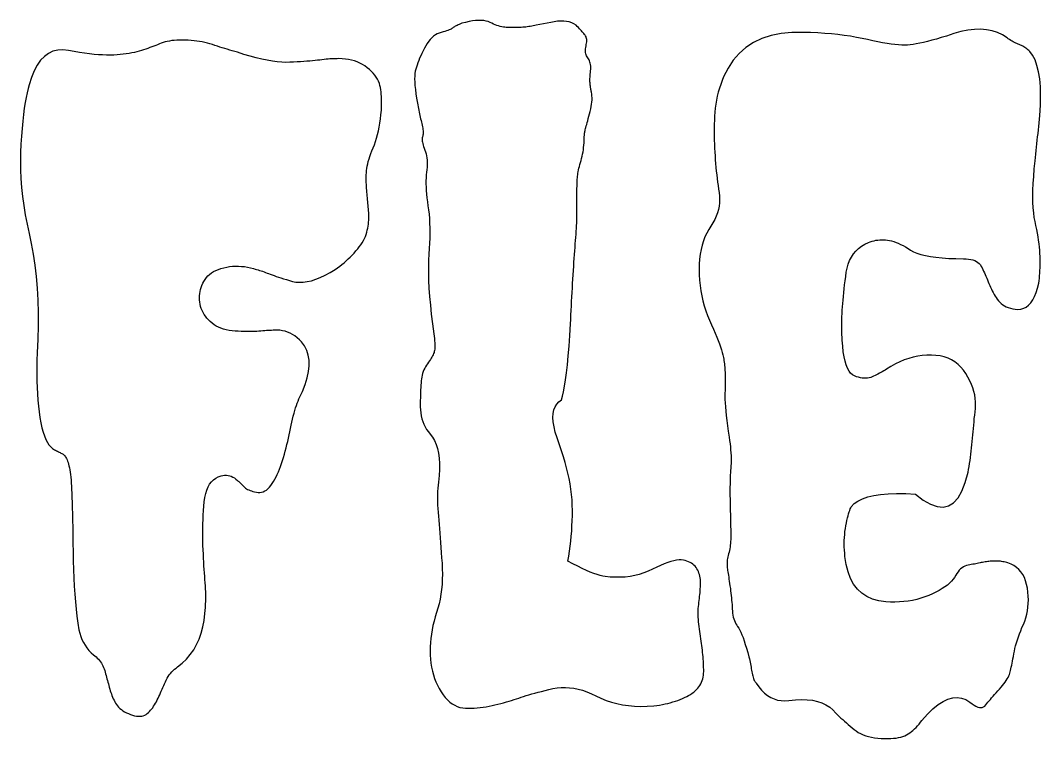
# Model space of a CAD drawing. Header units: millimetres. Extents: x 5 to 265, y 5 to 96.
# Drawn here: x 5 to 33.83, y 5 to 25.3 of the extents above; entities that cross this region are included whole.
import ezdxf

# ---------------------------------------------------------------- set-up
doc = ezdxf.new("R2010")
doc.units = ezdxf.units.MM

msp = doc.modelspace()

# ---------------------------------------------------------------- linework, layer by layer
at = {"layer": 'Schnitt'}
for points in [[(23.218, 5.979), (23.293, 5.996), (23.367, 6.014), (23.439, 6.035), (23.509, 6.056), (23.578, 6.08), (23.645, 6.104), (23.71, 6.131), (23.772, 6.158), (23.83, 6.187), (23.885, 6.217), (23.936, 6.248), (23.985, 6.281), (24.029, 6.315), (24.071, 6.35), (24.109, 6.387), (24.144, 6.424), (24.176, 6.464), (24.204, 6.505), (24.229, 6.548), (24.251, 6.592), (24.269, 6.639), (24.284, 6.687), (24.296, 6.737), (24.304, 6.789), (24.309, 6.842), (24.311, 6.898), (24.31, 6.954), (24.309, 7.012), (24.307, 7.07), (24.304, 7.129), (24.301, 7.189), (24.297, 7.249), (24.292, 7.311), (24.286, 7.373), (24.279, 7.436), (24.272, 7.499), (24.264, 7.563), (24.256, 7.628), (24.248, 7.693), (24.239, 7.759), (24.231, 7.825), (24.221, 7.892), (24.212, 7.96), (24.203, 8.027), (24.193, 8.096), (24.183, 8.165), (24.173, 8.233), (24.166, 8.3), (24.16, 8.366), (24.156, 8.431), (24.154, 8.494), (24.153, 8.556), (24.155, 8.617), (24.158, 8.676), (24.163, 8.735), (24.17, 8.791), (24.177, 8.848), (24.184, 8.904), (24.191, 8.959), (24.196, 9.015), (24.202, 9.07), (24.207, 9.125), (24.211, 9.179), (24.215, 9.234), (24.218, 9.288), (24.221, 9.342), (24.222, 9.395), (24.221, 9.446), (24.217, 9.496), (24.211, 9.544), (24.202, 9.591), (24.19, 9.636), (24.176, 9.68), (24.16, 9.722), (24.14, 9.763), (24.119, 9.802), (24.094, 9.839), (24.066, 9.873), (24.036, 9.905), (24.002, 9.933), (23.965, 9.959), (23.925, 9.982), (23.882, 10.002), (23.836, 10.019), (23.787, 10.034), (23.735, 10.045), (23.678, 10.052), (23.614, 10.052), (23.544, 10.044), (23.467, 10.029), (23.383, 10.007), (23.293, 9.978), (23.196, 9.942), (23.092, 9.898), (22.982, 9.847), (22.865, 9.79), (22.743, 9.732), (22.618, 9.683), (22.491, 9.642), (22.361, 9.609), (22.228, 9.585), (22.092, 9.568), (21.954, 9.56), (21.812, 9.56), (21.668, 9.568), (21.521, 9.585), (21.455, 9.594), (21.381, 9.61), (21.298, 9.635), (21.206, 9.667), (21.105, 9.706), (20.996, 9.754), (20.878, 9.809), (20.751, 9.871), (20.616, 9.942), (20.472, 10.02), (20.496, 10.159), (20.518, 10.298), (20.537, 10.439), (20.554, 10.581), (20.568, 10.724), (20.579, 10.867), (20.588, 11.012), (20.595, 11.158), (20.599, 11.305), (20.6, 11.453), (20.597, 11.602), (20.59, 11.751), (20.577, 11.9), (20.559, 12.051), (20.536, 12.201), (20.508, 12.353), (20.475, 12.504), (20.436, 12.657), (20.393, 12.809), (20.344, 12.963), (20.165, 13.5), (20.115, 13.663), (20.08, 13.813), (20.058, 13.952), (20.05, 14.077), (20.056, 14.191), (20.076, 14.292), (20.109, 14.381), (20.157, 14.458), (20.218, 14.523), (20.293, 14.575), (20.323, 14.679), (20.352, 14.808), (20.38, 14.962), (20.407, 15.14), (20.434, 15.343), (20.459, 15.57), (20.483, 15.822), (20.506, 16.098), (20.528, 16.399), (20.549, 16.725), (20.554, 16.852), (20.559, 16.98), (20.565, 17.107), (20.571, 17.234), (20.578, 17.361), (20.584, 17.488), (20.591, 17.614), (20.598, 17.74), (20.605, 17.866), (20.613, 17.991), (20.62, 18.115), (20.628, 18.235), (20.636, 18.352), (20.643, 18.466), (20.651, 18.577), (20.659, 18.684), (20.666, 18.787), (20.674, 18.888), (20.682, 18.985), (20.689, 19.079), (20.697, 19.169), (20.703, 19.257), (20.709, 19.341), (20.714, 19.423), (20.718, 19.501), (20.722, 19.576), (20.724, 19.648), (20.726, 19.718), (20.727, 19.784), (20.728, 19.847), (20.728, 20.41), (20.728, 20.46), (20.728, 20.509), (20.729, 20.557), (20.73, 20.604), (20.731, 20.649), (20.732, 20.694), (20.734, 20.736), (20.736, 20.778), (20.738, 20.818), (20.741, 20.857), (20.744, 20.897), (20.749, 20.938), (20.755, 20.982), (20.763, 21.027), (20.773, 21.075), (20.784, 21.125), (20.796, 21.176), (20.81, 21.23), (20.826, 21.286), (20.843, 21.344), (20.86, 21.403), (20.875, 21.463), (20.889, 21.524), (20.9, 21.585), (20.91, 21.647), (20.918, 21.711), (20.925, 21.774), (20.929, 21.839), (20.932, 21.904), (20.933, 21.971), (20.933, 21.991), (20.934, 22.012), (20.935, 22.033), (20.937, 22.054), (20.939, 22.076), (20.942, 22.098), (20.945, 22.12), (20.949, 22.143), (20.953, 22.165), (20.958, 22.188), (20.964, 22.214), (20.971, 22.244), (20.98, 22.279), (20.991, 22.319), (21.003, 22.364), (21.017, 22.414), (21.032, 22.468), (21.048, 22.528), (21.066, 22.592), (21.086, 22.661), (21.105, 22.732), (21.121, 22.801), (21.134, 22.867), (21.143, 22.932), (21.15, 22.994), (21.154, 23.055), (21.154, 23.113), (21.152, 23.169), (21.146, 23.223), (21.137, 23.276), (21.132, 23.301), (21.128, 23.326), (21.123, 23.351), (21.119, 23.376), (21.115, 23.4), (21.111, 23.425), (21.108, 23.449), (21.105, 23.472), (21.102, 23.496), (21.099, 23.519), (21.097, 23.543), (21.095, 23.57), (21.095, 23.599), (21.095, 23.631), (21.096, 23.666), (21.097, 23.703), (21.1, 23.743), (21.103, 23.785), (21.107, 23.83), (21.112, 23.877), (21.116, 23.925), (21.117, 23.97), (21.116, 24.013), (21.112, 24.053), (21.105, 24.091), (21.096, 24.127), (21.085, 24.161), (21.071, 24.192), (21.054, 24.221), (21.035, 24.248), (21.016, 24.274), (21, 24.302), (20.987, 24.332), (20.978, 24.363), (20.971, 24.395), (20.967, 24.429), (20.967, 24.465), (20.969, 24.502), (20.975, 24.541), (20.984, 24.581), (20.993, 24.621), (20.999, 24.659), (21.003, 24.694), (21.004, 24.728), (21.003, 24.76), (20.999, 24.79), (20.993, 24.817), (20.984, 24.843), (20.972, 24.866), (20.958, 24.888), (20.942, 24.909), (20.923, 24.932), (20.903, 24.956), (20.88, 24.982), (20.856, 25.009), (20.829, 25.038), (20.801, 25.069), (20.77, 25.101), (20.737, 25.134), (20.702, 25.169), (20.643, 25.207), (20.579, 25.237), (20.51, 25.26), (20.436, 25.276), (20.357, 25.285), (20.272, 25.286), (20.183, 25.28), (20.088, 25.268), (19.988, 25.248), (19.883, 25.221), (19.576, 25.169), (19.535, 25.159), (19.494, 25.15), (19.452, 25.142), (19.41, 25.135), (19.368, 25.128), (19.326, 25.122), (19.283, 25.117), (19.241, 25.112), (19.197, 25.108), (19.154, 25.105), (19.111, 25.103), (19.068, 25.101), (19.025, 25.1), (18.982, 25.099), (18.94, 25.099), (18.898, 25.099), (18.856, 25.1), (18.814, 25.101), (18.773, 25.103), (18.732, 25.105), (18.69, 25.109), (18.648, 25.115), (18.604, 25.123), (18.56, 25.134), (18.514, 25.147), (18.468, 25.162), (18.42, 25.18), (18.372, 25.2), (18.322, 25.222), (18.271, 25.246), (18.217, 25.269), (18.158, 25.286), (18.092, 25.298), (18.021, 25.303), (17.945, 25.304), (17.863, 25.298), (17.775, 25.287), (17.682, 25.271), (17.583, 25.248), (17.478, 25.221), (17.438, 25.205), (17.402, 25.191), (17.369, 25.177), (17.339, 25.163), (17.312, 25.15), (17.287, 25.138), (17.267, 25.126), (17.249, 25.114), (17.234, 25.103), (17.222, 25.093), (17.209, 25.082), (17.192, 25.071), (17.171, 25.06), (17.144, 25.048), (17.113, 25.035), (17.078, 25.022), (17.037, 25.008), (16.993, 24.994), (16.943, 24.98), (16.889, 24.965), (16.834, 24.946), (16.78, 24.922), (16.728, 24.892), (16.678, 24.856), (16.63, 24.814), (16.584, 24.767), (16.539, 24.713), (16.496, 24.653), (16.455, 24.588), (16.416, 24.517), (16.379, 24.443), (16.344, 24.372), (16.312, 24.302), (16.283, 24.234), (16.256, 24.168), (16.232, 24.104), (16.21, 24.041), (16.191, 23.98), (16.174, 23.921), (16.16, 23.864), (16.149, 23.803), (16.143, 23.732), (16.141, 23.652), (16.144, 23.561), (16.15, 23.461), (16.162, 23.351), (16.177, 23.232), (16.197, 23.103), (16.221, 22.964), (16.25, 22.815), (16.26, 22.764), (16.27, 22.714), (16.28, 22.665), (16.29, 22.616), (16.301, 22.569), (16.311, 22.522), (16.321, 22.476), (16.331, 22.43), (16.342, 22.385), (16.352, 22.342), (16.361, 22.299), (16.369, 22.259), (16.375, 22.22), (16.379, 22.184), (16.381, 22.15), (16.381, 22.117), (16.38, 22.087), (16.376, 22.059), (16.371, 22.033), (16.365, 22.009), (16.358, 21.984), (16.355, 21.957), (16.354, 21.927), (16.357, 21.894), (16.362, 21.859), (16.369, 21.82), (16.38, 21.779), (16.393, 21.735), (16.41, 21.688), (16.429, 21.638), (16.448, 21.586), (16.463, 21.531), (16.476, 21.474), (16.486, 21.415), (16.493, 21.353), (16.496, 21.289), (16.497, 21.223), (16.494, 21.155), (16.489, 21.084), (16.48, 21.011), (16.471, 20.935), (16.465, 20.854), (16.462, 20.77), (16.461, 20.681), (16.464, 20.589), (16.469, 20.492), (16.477, 20.391), (16.488, 20.286), (16.502, 20.177), (16.518, 20.064), (16.535, 19.947), (16.548, 19.825), (16.558, 19.699), (16.565, 19.569), (16.569, 19.434), (16.57, 19.295), (16.568, 19.151), (16.563, 19.004), (16.555, 18.851), (16.544, 18.695), (16.534, 18.53), (16.529, 18.351), (16.53, 18.159), (16.536, 17.954), (16.547, 17.735), (16.564, 17.503), (16.586, 17.258), (16.613, 17), (16.646, 16.728), (16.685, 16.443), (16.694, 16.374), (16.701, 16.308), (16.707, 16.248), (16.711, 16.191), (16.713, 16.139), (16.714, 16.091), (16.712, 16.048), (16.709, 16.009), (16.704, 15.974), (16.697, 15.944), (16.689, 15.915), (16.677, 15.885), (16.664, 15.854), (16.648, 15.821), (16.63, 15.787), (16.61, 15.752), (16.587, 15.716), (16.562, 15.678), (16.535, 15.639), (16.505, 15.599), (16.476, 15.557), (16.449, 15.514), (16.425, 15.469), (16.403, 15.422), (16.384, 15.375), (16.367, 15.325), (16.353, 15.274), (16.342, 15.222), (16.333, 15.168), (16.326, 15.112), (16.321, 15.054), (16.317, 14.993), (16.313, 14.928), (16.31, 14.861), (16.307, 14.789), (16.305, 14.715), (16.303, 14.637), (16.302, 14.555), (16.301, 14.471), (16.301, 14.383), (16.304, 14.295), (16.312, 14.208), (16.326, 14.125), (16.346, 14.043), (16.371, 13.964), (16.402, 13.887), (16.439, 13.812), (16.481, 13.74), (16.529, 13.67), (16.582, 13.602), (16.649, 13.52), (16.706, 13.425), (16.753, 13.319), (16.791, 13.201), (16.819, 13.071), (16.837, 12.93), (16.846, 12.777), (16.844, 12.612), (16.833, 12.435), (16.813, 12.246), (16.803, 12.163), (16.796, 12.077), (16.791, 11.988), (16.788, 11.896), (16.787, 11.802), (16.788, 11.704), (16.791, 11.604), (16.796, 11.501), (16.803, 11.395), (16.813, 11.287), (16.823, 11.174), (16.833, 11.057), (16.843, 10.936), (16.853, 10.81), (16.864, 10.679), (16.874, 10.543), (16.884, 10.403), (16.894, 10.259), (16.905, 10.11), (16.915, 9.956), (16.923, 9.801), (16.925, 9.65), (16.923, 9.503), (16.915, 9.358), (16.902, 9.217), (16.884, 9.079), (16.861, 8.945), (16.833, 8.813), (16.8, 8.686), (16.761, 8.561), (16.723, 8.439), (16.689, 8.317), (16.659, 8.195), (16.634, 8.074), (16.614, 7.953), (16.599, 7.833), (16.588, 7.714), (16.581, 7.595), (16.579, 7.476), (16.582, 7.358), (16.59, 7.242), (16.603, 7.129), (16.621, 7.018), (16.644, 6.91), (16.672, 6.805), (16.705, 6.703), (16.743, 6.603), (16.787, 6.507), (16.836, 6.413), (16.889, 6.322), (16.947, 6.237), (17.007, 6.16), (17.07, 6.092), (17.135, 6.033), (17.203, 5.983), (17.273, 5.941), (17.346, 5.908), (17.422, 5.884), (17.5, 5.868), (17.58, 5.861), (17.662, 5.86), (17.745, 5.861), (17.827, 5.864), (17.91, 5.87), (17.993, 5.877), (18.076, 5.887), (18.16, 5.9), (18.244, 5.915), (18.328, 5.932), (18.412, 5.951), (18.495, 5.972), (18.577, 5.992), (18.656, 6.014), (18.733, 6.035), (18.809, 6.057), (18.882, 6.078), (18.953, 6.101), (19.022, 6.123), (19.089, 6.146), (19.154, 6.168), (19.221, 6.192), (19.292, 6.215), (19.369, 6.239), (19.451, 6.263), (19.538, 6.287), (19.63, 6.311), (19.727, 6.336), (19.83, 6.361), (19.937, 6.386), (20.05, 6.412), (20.166, 6.433), (20.283, 6.444), (20.401, 6.447), (20.521, 6.44), (20.642, 6.424), (20.764, 6.399), (20.887, 6.365), (21.012, 6.321), (21.138, 6.269), (21.265, 6.207), (21.406, 6.14), (21.552, 6.081), (21.703, 6.031), (21.859, 5.99), (22.02, 5.957), (22.187, 5.934), (22.358, 5.918), (22.535, 5.912), (22.716, 5.914), (22.903, 5.925), (22.984, 5.936), (23.064, 5.949), (23.142, 5.963)], [(25.072, 10.572), (25.068, 10.519), (25.062, 10.468), (25.055, 10.417), (25.047, 10.367), (25.037, 10.319), (25.026, 10.271), (25.014, 10.225), (25.002, 10.179), (24.992, 10.135), (24.984, 10.092), (24.977, 10.051), (24.973, 10.01), (24.97, 9.971), (24.969, 9.933), (24.969, 9.897), (24.972, 9.862), (24.976, 9.828), (24.981, 9.793), (24.987, 9.754), (24.994, 9.712), (25, 9.666), (25.008, 9.617), (25.016, 9.564), (25.024, 9.507), (25.033, 9.447), (25.043, 9.383), (25.053, 9.316), (25.063, 9.247), (25.072, 9.179), (25.08, 9.112), (25.087, 9.046), (25.094, 8.98), (25.1, 8.915), (25.105, 8.851), (25.11, 8.788), (25.114, 8.725), (25.117, 8.664), (25.12, 8.603), (25.127, 8.545), (25.136, 8.49), (25.147, 8.436), (25.161, 8.385), (25.178, 8.336), (25.197, 8.29), (25.219, 8.246), (25.243, 8.204), (25.27, 8.165), (25.299, 8.121), (25.328, 8.069), (25.358, 8.007), (25.389, 7.935), (25.421, 7.854), (25.453, 7.764), (25.486, 7.664), (25.52, 7.554), (25.555, 7.436), (25.59, 7.307), (25.6, 7.257), (25.61, 7.207), (25.62, 7.158), (25.629, 7.111), (25.638, 7.064), (25.647, 7.019), (25.655, 6.974), (25.664, 6.931), (25.672, 6.888), (25.68, 6.847), (25.688, 6.807), (25.697, 6.77), (25.706, 6.735), (25.716, 6.703), (25.728, 6.674), (25.74, 6.647), (25.752, 6.623), (25.766, 6.601), (25.78, 6.582), (25.795, 6.565), (25.868, 6.459), (25.946, 6.366), (26.028, 6.285), (26.114, 6.217), (26.204, 6.162), (26.298, 6.12), (26.397, 6.09), (26.499, 6.074), (26.605, 6.07), (26.716, 6.079), (26.9, 6.098), (27.072, 6.106), (27.233, 6.1), (27.383, 6.083), (27.522, 6.053), (27.65, 6.011), (27.766, 5.957), (27.871, 5.891), (27.964, 5.812), (28.047, 5.721), (28.093, 5.675), (28.141, 5.629), (28.19, 5.582), (28.239, 5.536), (28.29, 5.49), (28.342, 5.444), (28.394, 5.398), (28.448, 5.352), (28.503, 5.306), (28.559, 5.26), (28.617, 5.216), (28.679, 5.176), (28.746, 5.14), (28.816, 5.109), (28.891, 5.081), (28.97, 5.057), (29.053, 5.038), (29.14, 5.023), (29.231, 5.011), (29.326, 5.004), (29.421, 5.001), (29.511, 5), (29.595, 5.003), (29.674, 5.008), (29.748, 5.017), (29.818, 5.029), (29.882, 5.044), (29.94, 5.061), (29.994, 5.082), (30.043, 5.106), (30.089, 5.134), (30.134, 5.164), (30.179, 5.197), (30.223, 5.233), (30.267, 5.273), (30.31, 5.315), (30.353, 5.361), (30.395, 5.409), (30.437, 5.461), (30.478, 5.516), (30.634, 5.691), (30.786, 5.839), (30.933, 5.96), (31.076, 6.052), (31.214, 6.117), (31.347, 6.155), (31.476, 6.164), (31.6, 6.146), (31.719, 6.101), (31.834, 6.028), (31.894, 5.981), (31.95, 5.943), (32.003, 5.913), (32.053, 5.893), (32.1, 5.881), (32.143, 5.877), (32.183, 5.883), (32.219, 5.897), (32.252, 5.919), (32.282, 5.951), (32.311, 5.988), (32.342, 6.026), (32.376, 6.066), (32.411, 6.109), (32.448, 6.152), (32.488, 6.198), (32.529, 6.246), (32.573, 6.295), (32.618, 6.346), (32.666, 6.399), (32.713, 6.452), (32.755, 6.503), (32.794, 6.552), (32.83, 6.599), (32.861, 6.645), (32.888, 6.689), (32.912, 6.731), (32.932, 6.771), (32.948, 6.81), (32.96, 6.847), (32.97, 6.884), (32.981, 6.926), (32.992, 6.971), (33.003, 7.021), (33.014, 7.074), (33.026, 7.131), (33.038, 7.191), (33.05, 7.256), (33.063, 7.325), (33.075, 7.397), (33.089, 7.472), (33.106, 7.549), (33.126, 7.627), (33.149, 7.708), (33.174, 7.79), (33.203, 7.874), (33.234, 7.96), (33.268, 8.048), (33.304, 8.137), (33.344, 8.228), (33.382, 8.322), (33.414, 8.417), (33.44, 8.514), (33.461, 8.613), (33.475, 8.715), (33.484, 8.818), (33.486, 8.924), (33.483, 9.031), (33.474, 9.141), (33.459, 9.252), (33.437, 9.361), (33.408, 9.461), (33.372, 9.553), (33.328, 9.637), (33.277, 9.713), (33.218, 9.78), (33.152, 9.84), (33.078, 9.891), (32.997, 9.934), (32.909, 9.969), (32.873, 9.978), (32.837, 9.987), (32.801, 9.995), (32.766, 10.001), (32.73, 10.007), (32.694, 10.012), (32.658, 10.015), (32.622, 10.018), (32.586, 10.019), (32.551, 10.02), (32.515, 10.019), (32.479, 10.018), (32.443, 10.016), (32.407, 10.014), (32.372, 10.01), (32.336, 10.006), (32.3, 10.001), (32.264, 9.995), (32.228, 9.989), (32.192, 9.981), (32.156, 9.974), (32.119, 9.966), (32.08, 9.958), (32.041, 9.951), (32, 9.943), (31.959, 9.935), (31.917, 9.928), (31.873, 9.92), (31.828, 9.912), (31.783, 9.905), (31.738, 9.894), (31.694, 9.879), (31.652, 9.857), (31.611, 9.831), (31.572, 9.799), (31.534, 9.762), (31.498, 9.719), (31.464, 9.671), (31.431, 9.618), (31.399, 9.559), (31.36, 9.503), (31.313, 9.449), (31.258, 9.395), (31.196, 9.342), (31.127, 9.29), (31.051, 9.24), (30.966, 9.19), (30.875, 9.142), (30.776, 9.094), (30.67, 9.047), (30.559, 9.004), (30.445, 8.967), (30.329, 8.935), (30.211, 8.908), (30.091, 8.887), (29.968, 8.872), (29.843, 8.863), (29.716, 8.859), (29.586, 8.861), (29.454, 8.868), (29.258, 8.895), (29.081, 8.944), (28.921, 9.016), (28.779, 9.11), (28.655, 9.227), (28.548, 9.366), (28.46, 9.527), (28.39, 9.712), (28.337, 9.918), (28.303, 10.148), (28.294, 10.239), (28.287, 10.33), (28.283, 10.42), (28.282, 10.508), (28.283, 10.596), (28.287, 10.682), (28.294, 10.768), (28.303, 10.852), (28.314, 10.935), (28.328, 11.018), (28.344, 11.097), (28.359, 11.17), (28.374, 11.238), (28.39, 11.3), (28.405, 11.357), (28.42, 11.408), (28.436, 11.453), (28.451, 11.493), (28.466, 11.527), (28.482, 11.555), (28.564, 11.642), (28.669, 11.717), (28.796, 11.781), (28.944, 11.834), (29.115, 11.875), (29.308, 11.905), (29.523, 11.924), (29.759, 11.932), (30.018, 11.928), (30.299, 11.914), (30.516, 11.745), (30.718, 11.627), (30.905, 11.56), (31.077, 11.545), (31.233, 11.581), (31.373, 11.668), (31.499, 11.806), (31.609, 11.995), (31.704, 12.236), (31.783, 12.528), (31.798, 12.61), (31.812, 12.694), (31.826, 12.778), (31.838, 12.863), (31.85, 12.95), (31.861, 13.037), (31.872, 13.126), (31.881, 13.216), (31.89, 13.306), (31.898, 13.398), (31.906, 13.49), (31.914, 13.583), (31.922, 13.675), (31.931, 13.768), (31.94, 13.862), (31.949, 13.955), (31.958, 14.049), (31.968, 14.143), (31.978, 14.237), (31.988, 14.332), (31.994, 14.427), (31.993, 14.523), (31.985, 14.619), (31.969, 14.717), (31.946, 14.815), (31.915, 14.914), (31.877, 15.013), (31.832, 15.114), (31.779, 15.215), (31.719, 15.317), (31.652, 15.414), (31.578, 15.502), (31.497, 15.579), (31.41, 15.647), (31.316, 15.704), (31.215, 15.752), (31.108, 15.789), (30.994, 15.817), (30.874, 15.834), (30.747, 15.842), (30.616, 15.84), (30.487, 15.83), (30.358, 15.811), (30.231, 15.784), (30.104, 15.749), (29.977, 15.705), (29.852, 15.653), (29.727, 15.592), (29.603, 15.523), (29.48, 15.445), (29.439, 15.42), (29.398, 15.395), (29.357, 15.372), (29.316, 15.349), (29.275, 15.327), (29.234, 15.305), (29.193, 15.285), (29.152, 15.265), (29.111, 15.246), (29.07, 15.227), (29.029, 15.212), (28.985, 15.2), (28.939, 15.192), (28.892, 15.189), (28.843, 15.189), (28.792, 15.194), (28.74, 15.202), (28.685, 15.215), (28.629, 15.232), (28.571, 15.253), (28.515, 15.284), (28.463, 15.33), (28.417, 15.392), (28.375, 15.47), (28.338, 15.563), (28.306, 15.672), (28.278, 15.797), (28.256, 15.937), (28.239, 16.093), (28.226, 16.264), (28.221, 16.341), (28.218, 16.42), (28.215, 16.501), (28.214, 16.583), (28.213, 16.667), (28.214, 16.752), (28.215, 16.839), (28.218, 16.927), (28.221, 17.017), (28.226, 17.108), (28.232, 17.202), (28.239, 17.299), (28.247, 17.399), (28.257, 17.501), (28.267, 17.607), (28.28, 17.716), (28.293, 17.828), (28.308, 17.944), (28.324, 18.062), (28.341, 18.183), (28.363, 18.302), (28.395, 18.413), (28.435, 18.517), (28.484, 18.613), (28.543, 18.701), (28.61, 18.782), (28.686, 18.855), (28.771, 18.92), (28.865, 18.978), (28.968, 19.028), (29.019, 19.047), (29.071, 19.063), (29.124, 19.076), (29.177, 19.087), (29.23, 19.095), (29.284, 19.1), (29.339, 19.102), (29.394, 19.101), (29.449, 19.098), (29.505, 19.092), (29.563, 19.082), (29.622, 19.068), (29.682, 19.05), (29.745, 19.028), (29.809, 19.002), (29.875, 18.972), (29.943, 18.938), (30.013, 18.899), (30.085, 18.857), (30.158, 18.81), (30.24, 18.764), (30.337, 18.723), (30.449, 18.686), (30.576, 18.655), (30.718, 18.628), (30.875, 18.606), (31.047, 18.589), (31.235, 18.577), (31.437, 18.569), (31.655, 18.567), (31.729, 18.565), (31.798, 18.558), (31.861, 18.547), (31.919, 18.532), (31.972, 18.513), (32.019, 18.489), (32.061, 18.46), (32.097, 18.428), (32.128, 18.391), (32.154, 18.349), (32.177, 18.305), (32.2, 18.26), (32.222, 18.214), (32.244, 18.167), (32.266, 18.119), (32.288, 18.07), (32.309, 18.02), (32.33, 17.969), (32.351, 17.917), (32.372, 17.863), (32.393, 17.81), (32.415, 17.758), (32.439, 17.707), (32.464, 17.657), (32.49, 17.607), (32.517, 17.559), (32.546, 17.512), (32.576, 17.466), (32.608, 17.421), (32.64, 17.377), (32.676, 17.335), (32.715, 17.298), (32.76, 17.264), (32.808, 17.234), (32.861, 17.208), (32.918, 17.185), (32.98, 17.167), (33.046, 17.152), (33.116, 17.141), (33.19, 17.134), (33.275, 17.141), (33.353, 17.164), (33.426, 17.201), (33.493, 17.253), (33.555, 17.319), (33.611, 17.401), (33.662, 17.498), (33.706, 17.609), (33.745, 17.735), (33.779, 17.876), (33.789, 17.944), (33.797, 18.013), (33.804, 18.084), (33.81, 18.157), (33.814, 18.231), (33.817, 18.308), (33.819, 18.386), (33.82, 18.466), (33.819, 18.547), (33.817, 18.631), (33.814, 18.717), (33.808, 18.806), (33.799, 18.897), (33.789, 18.991), (33.776, 19.088), (33.761, 19.188), (33.743, 19.291), (33.723, 19.397), (33.701, 19.505), (33.677, 19.616), (33.654, 19.735), (33.636, 19.865), (33.623, 20.007), (33.615, 20.161), (33.613, 20.326), (33.615, 20.504), (33.623, 20.693), (33.636, 20.894), (33.654, 21.106), (33.677, 21.331), (33.687, 21.428), (33.697, 21.525), (33.707, 21.623), (33.718, 21.72), (33.728, 21.817), (33.738, 21.914), (33.748, 22.011), (33.759, 22.109), (33.769, 22.206), (33.779, 22.303), (33.809, 22.619), (33.826, 22.912), (33.831, 23.182), (33.824, 23.429), (33.805, 23.653), (33.773, 23.854), (33.729, 24.032), (33.673, 24.187), (33.604, 24.318), (33.523, 24.427), (33.497, 24.452), (33.47, 24.476), (33.443, 24.498), (33.415, 24.519), (33.386, 24.539), (33.356, 24.558), (33.325, 24.575), (33.294, 24.591), (33.262, 24.606), (33.229, 24.619), (33.195, 24.633), (33.162, 24.647), (33.128, 24.663), (33.094, 24.681), (33.059, 24.699), (33.025, 24.719), (32.99, 24.74), (32.954, 24.762), (32.919, 24.786), (32.883, 24.811), (32.751, 24.895), (32.61, 24.961), (32.46, 25.009), (32.302, 25.04), (32.135, 25.054), (31.959, 25.051), (31.774, 25.03), (31.581, 24.991), (31.379, 24.935), (31.169, 24.862), (31.024, 24.818), (30.887, 24.778), (30.758, 24.742), (30.636, 24.711), (30.523, 24.683), (30.416, 24.66), (30.318, 24.64), (30.227, 24.625), (30.144, 24.614), (30.068, 24.606), (29.993, 24.603), (29.909, 24.604), (29.817, 24.609), (29.716, 24.619), (29.608, 24.632), (29.491, 24.649), (29.366, 24.671), (29.233, 24.696), (29.092, 24.726), (28.942, 24.76), (28.786, 24.794), (28.624, 24.825), (28.456, 24.854), (28.283, 24.879), (28.104, 24.901), (27.92, 24.92), (27.73, 24.935), (27.534, 24.948), (27.333, 24.958), (27.125, 24.965), (26.799, 24.961), (26.495, 24.931), (26.213, 24.873), (25.954, 24.789), (25.718, 24.677), (25.504, 24.538), (25.313, 24.372), (25.144, 24.178), (24.997, 23.958), (24.874, 23.711), (24.83, 23.603), (24.79, 23.494), (24.754, 23.385), (24.722, 23.275), (24.694, 23.164), (24.671, 23.052), (24.651, 22.94), (24.636, 22.826), (24.625, 22.712), (24.618, 22.598), (24.613, 22.483), (24.61, 22.368), (24.608, 22.254), (24.607, 22.141), (24.608, 22.028), (24.61, 21.916), (24.613, 21.804), (24.618, 21.693), (24.623, 21.582), (24.63, 21.472), (24.638, 21.362), (24.647, 21.254), (24.657, 21.147), (24.667, 21.042), (24.678, 20.937), (24.69, 20.834), (24.703, 20.733), (24.716, 20.632), (24.731, 20.533), (24.746, 20.435), (24.757, 20.338), (24.761, 20.242), (24.757, 20.146), (24.746, 20.05), (24.726, 19.955), (24.7, 19.861), (24.665, 19.767), (24.623, 19.674), (24.573, 19.581), (24.515, 19.488), (24.452, 19.393), (24.395, 19.292), (24.346, 19.184), (24.302, 19.071), (24.266, 18.951), (24.236, 18.825), (24.213, 18.693), (24.196, 18.555), (24.186, 18.41), (24.183, 18.26), (24.186, 18.107), (24.194, 17.957), (24.209, 17.809), (24.23, 17.662), (24.256, 17.518), (24.289, 17.376), (24.327, 17.235), (24.371, 17.097), (24.421, 16.961), (24.477, 16.827), (24.534, 16.697), (24.586, 16.575), (24.634, 16.46), (24.677, 16.352), (24.717, 16.251), (24.752, 16.157), (24.782, 16.071), (24.809, 15.992), (24.83, 15.919), (24.848, 15.854), (24.858, 15.813), (24.867, 15.771), (24.875, 15.728), (24.883, 15.685), (24.89, 15.64), (24.896, 15.595), (24.901, 15.549), (24.905, 15.502), (24.909, 15.455), (24.912, 15.407), (24.914, 15.356), (24.916, 15.303), (24.917, 15.247), (24.918, 15.188), (24.918, 15.125), (24.918, 15.06), (24.917, 14.991), (24.916, 14.919), (24.914, 14.845), (24.912, 14.767), (24.911, 14.683), (24.912, 14.59), (24.917, 14.489), (24.924, 14.378), (24.934, 14.258), (24.947, 14.13), (24.963, 13.992), (24.982, 13.846), (25.003, 13.69), (25.027, 13.526), (25.041, 13.43), (25.054, 13.337), (25.064, 13.248), (25.072, 13.161), (25.078, 13.078), (25.082, 12.998), (25.084, 12.92), (25.084, 12.846), (25.082, 12.775), (25.078, 12.707), (25.073, 12.645), (25.069, 12.582), (25.065, 12.518), (25.062, 12.453), (25.059, 12.387), (25.057, 12.32), (25.055, 12.252), (25.054, 12.183), (25.053, 12.113), (25.053, 12.041), (25.078, 10.736), (25.078, 10.681), (25.076, 10.626)], [(7.236, 7.208), (7.264, 7.172), (7.29, 7.134), (7.313, 7.095), (7.334, 7.055), (7.352, 7.012), (7.369, 6.969), (7.382, 6.923), (7.395, 6.877), (7.408, 6.831), (7.421, 6.784), (7.434, 6.737), (7.446, 6.69), (7.459, 6.642), (7.472, 6.595), (7.485, 6.547), (7.498, 6.498), (7.51, 6.45), (7.524, 6.402), (7.538, 6.354), (7.553, 6.308), (7.57, 6.262), (7.587, 6.216), (7.606, 6.172), (7.625, 6.128), (7.646, 6.086), (7.667, 6.043), (7.69, 6.002), (7.715, 5.962), (7.743, 5.924), (7.776, 5.887), (7.812, 5.853), (7.853, 5.82), (7.897, 5.789), (7.945, 5.759), (7.997, 5.732), (8.052, 5.706), (8.112, 5.682), (8.172, 5.662), (8.229, 5.646), (8.283, 5.636), (8.335, 5.631), (8.384, 5.631), (8.43, 5.636), (8.473, 5.646), (8.513, 5.662), (8.551, 5.682), (8.585, 5.708), (8.618, 5.737), (8.65, 5.768), (8.68, 5.801), (8.71, 5.837), (8.739, 5.874), (8.766, 5.914), (8.793, 5.955), (8.819, 5.999), (8.843, 6.044), (8.867, 6.092), (8.89, 6.141), (8.913, 6.19), (8.936, 6.24), (8.959, 6.29), (8.982, 6.341), (9.005, 6.393), (9.028, 6.445), (9.051, 6.497), (9.074, 6.55), (9.097, 6.603), (9.121, 6.656), (9.148, 6.706), (9.176, 6.754), (9.208, 6.8), (9.241, 6.843), (9.277, 6.884), (9.315, 6.923), (9.355, 6.96), (9.398, 6.994), (9.442, 7.026), (9.575, 7.133), (9.694, 7.25), (9.802, 7.377), (9.897, 7.513), (9.98, 7.659), (10.051, 7.815), (10.109, 7.981), (10.155, 8.156), (10.189, 8.341), (10.21, 8.536), (10.22, 8.623), (10.227, 8.71), (10.233, 8.797), (10.237, 8.884), (10.239, 8.971), (10.239, 9.058), (10.238, 9.145), (10.235, 9.232), (10.23, 9.319), (10.223, 9.406), (10.215, 9.494), (10.208, 9.587), (10.201, 9.683), (10.194, 9.782), (10.188, 9.885), (10.182, 9.992), (10.176, 10.102), (10.17, 10.216), (10.164, 10.334), (10.159, 10.455), (10.155, 10.578), (10.152, 10.701), (10.152, 10.825), (10.153, 10.948), (10.156, 11.072), (10.161, 11.196), (10.167, 11.321), (10.175, 11.446), (10.186, 11.571), (10.197, 11.696), (10.214, 11.816), (10.237, 11.926), (10.267, 12.025), (10.304, 12.114), (10.348, 12.192), (10.399, 12.259), (10.456, 12.317), (10.521, 12.363), (10.592, 12.4), (10.671, 12.425), (10.722, 12.438), (10.771, 12.445), (10.82, 12.446), (10.867, 12.442), (10.914, 12.432), (10.959, 12.416), (11.004, 12.395), (11.048, 12.368), (11.09, 12.335), (11.131, 12.297), (11.152, 12.282), (11.172, 12.266), (11.192, 12.249), (11.211, 12.232), (11.231, 12.214), (11.25, 12.196), (11.269, 12.177), (11.287, 12.158), (11.305, 12.138), (11.323, 12.118), (11.343, 12.098), (11.366, 12.079), (11.392, 12.061), (11.422, 12.045), (11.455, 12.029), (11.491, 12.014), (11.53, 12), (11.573, 11.987), (11.619, 11.975), (11.669, 11.965), (11.719, 11.958), (11.769, 11.958), (11.817, 11.965), (11.863, 11.979), (11.909, 12), (11.953, 12.028), (11.996, 12.062), (12.037, 12.104), (12.078, 12.152), (12.117, 12.208), (12.154, 12.268), (12.191, 12.332), (12.226, 12.398), (12.26, 12.468), (12.293, 12.54), (12.324, 12.616), (12.354, 12.695), (12.383, 12.777), (12.41, 12.862), (12.437, 12.95), (12.462, 13.04), (12.486, 13.13), (12.51, 13.22), (12.533, 13.31), (12.555, 13.401), (12.576, 13.492), (12.597, 13.583), (12.617, 13.675), (12.636, 13.766), (12.654, 13.858), (12.672, 13.949), (12.691, 14.035), (12.711, 14.119), (12.732, 14.198), (12.753, 14.274), (12.775, 14.347), (12.798, 14.415), (12.822, 14.481), (12.846, 14.542), (12.872, 14.601), (12.969, 14.81), (13.047, 15.009), (13.104, 15.197), (13.142, 15.374), (13.16, 15.541), (13.157, 15.697), (13.135, 15.842), (13.093, 15.976), (13.031, 16.1), (12.948, 16.213), (12.886, 16.276), (12.822, 16.332), (12.757, 16.382), (12.69, 16.426), (12.622, 16.462), (12.552, 16.492), (12.481, 16.515), (12.408, 16.532), (12.333, 16.542), (12.257, 16.545), (12.221, 16.545), (12.182, 16.544), (12.141, 16.543), (12.098, 16.541), (12.053, 16.539), (12.006, 16.536), (11.957, 16.533), (11.905, 16.529), (11.852, 16.525), (11.797, 16.52), (11.739, 16.515), (11.678, 16.512), (11.613, 16.509), (11.545, 16.508), (11.474, 16.507), (11.399, 16.508), (11.321, 16.509), (11.24, 16.512), (11.155, 16.515), (11.067, 16.52), (10.98, 16.527), (10.896, 16.539), (10.816, 16.555), (10.74, 16.575), (10.668, 16.6), (10.599, 16.629), (10.535, 16.662), (10.474, 16.7), (10.417, 16.742), (10.364, 16.788), (10.315, 16.838), (10.27, 16.888), (10.23, 16.94), (10.194, 16.993), (10.162, 17.048), (10.135, 17.103), (10.112, 17.16), (10.094, 17.218), (10.079, 17.278), (10.069, 17.339), (10.064, 17.4), (10.062, 17.46), (10.064, 17.521), (10.069, 17.58), (10.079, 17.639), (10.092, 17.698), (10.11, 17.756), (10.131, 17.814), (10.156, 17.871), (10.185, 17.927), (10.218, 17.982), (10.256, 18.033), (10.3, 18.08), (10.348, 18.124), (10.402, 18.164), (10.461, 18.201), (10.525, 18.234), (10.594, 18.263), (10.668, 18.289), (10.748, 18.311), (10.83, 18.329), (10.912, 18.343), (10.996, 18.352), (11.079, 18.356), (11.163, 18.356), (11.248, 18.351), (11.333, 18.342), (11.419, 18.327), (11.505, 18.309), (11.592, 18.286), (11.633, 18.275), (11.674, 18.264), (11.716, 18.251), (11.758, 18.238), (11.8, 18.225), (11.842, 18.21), (11.885, 18.195), (11.928, 18.179), (11.971, 18.162), (12.014, 18.145), (12.06, 18.126), (12.111, 18.107), (12.167, 18.088), (12.227, 18.067), (12.293, 18.046), (12.363, 18.023), (12.438, 18.001), (12.518, 17.977), (12.603, 17.952), (12.692, 17.927), (12.787, 17.908), (12.888, 17.9), (12.994, 17.903), (13.106, 17.919), (13.223, 17.946), (13.347, 17.986), (13.475, 18.037), (13.61, 18.099), (13.75, 18.174), (13.895, 18.26), (13.961, 18.307), (14.025, 18.355), (14.088, 18.404), (14.149, 18.454), (14.209, 18.506), (14.267, 18.559), (14.323, 18.614), (14.378, 18.669), (14.432, 18.726), (14.484, 18.785), (14.533, 18.843), (14.578, 18.902), (14.62, 18.961), (14.658, 19.02), (14.692, 19.079), (14.722, 19.138), (14.748, 19.197), (14.77, 19.255), (14.789, 19.314), (14.804, 19.373), (14.816, 19.432), (14.826, 19.489), (14.834, 19.546), (14.841, 19.602), (14.845, 19.658), (14.848, 19.712), (14.849, 19.766), (14.849, 19.819), (14.846, 19.872), (14.842, 19.923), (14.837, 19.975), (14.832, 20.026), (14.827, 20.078), (14.822, 20.13), (14.816, 20.182), (14.811, 20.235), (14.806, 20.288), (14.801, 20.341), (14.796, 20.394), (14.791, 20.448), (14.786, 20.502), (14.782, 20.556), (14.779, 20.61), (14.777, 20.665), (14.775, 20.72), (14.774, 20.775), (14.774, 20.83), (14.775, 20.886), (14.776, 20.942), (14.778, 20.998), (14.782, 21.056), (14.79, 21.116), (14.801, 21.18), (14.815, 21.246), (14.832, 21.315), (14.853, 21.387), (14.878, 21.461), (14.905, 21.539), (14.936, 21.619), (14.97, 21.702), (15.005, 21.788), (15.037, 21.879), (15.066, 21.975), (15.093, 22.074), (15.117, 22.178), (15.139, 22.287), (15.158, 22.4), (15.175, 22.517), (15.189, 22.638), (15.2, 22.764), (15.205, 22.83), (15.208, 22.896), (15.209, 22.961), (15.209, 23.026), (15.207, 23.09), (15.203, 23.154), (15.199, 23.217), (15.192, 23.28), (15.184, 23.342), (15.175, 23.404), (15.162, 23.465), (15.144, 23.524), (15.12, 23.583), (15.091, 23.641), (15.056, 23.698), (15.017, 23.754), (14.971, 23.808), (14.921, 23.862), (14.865, 23.915), (14.804, 23.967), (14.738, 24.015), (14.669, 24.059), (14.597, 24.097), (14.521, 24.13), (14.442, 24.159), (14.36, 24.182), (14.274, 24.199), (14.185, 24.212), (14.093, 24.22), (13.998, 24.223), (13.951, 24.222), (13.902, 24.221), (13.852, 24.219), (13.801, 24.216), (13.748, 24.213), (13.694, 24.209), (13.638, 24.204), (13.58, 24.198), (13.521, 24.191), (13.46, 24.184), (13.396, 24.177), (13.328, 24.169), (13.255, 24.162), (13.178, 24.155), (13.096, 24.149), (13.009, 24.143), (12.917, 24.137), (12.821, 24.131), (12.721, 24.125), (12.616, 24.12), (12.504, 24.118), (12.384, 24.123), (12.256, 24.135), (12.12, 24.153), (11.976, 24.178), (11.823, 24.209), (11.663, 24.247), (11.494, 24.292), (11.317, 24.344), (11.131, 24.402), (11.06, 24.422), (10.989, 24.443), (10.918, 24.464), (10.847, 24.486), (10.776, 24.507), (10.706, 24.529), (10.636, 24.551), (10.566, 24.574), (10.497, 24.596), (10.428, 24.619), (10.358, 24.641), (10.286, 24.661), (10.214, 24.679), (10.139, 24.695), (10.063, 24.709), (9.986, 24.72), (9.906, 24.73), (9.826, 24.738), (9.744, 24.744), (9.66, 24.747), (9.577, 24.749), (9.498, 24.748), (9.422, 24.744), (9.349, 24.739), (9.279, 24.731), (9.213, 24.721), (9.15, 24.709), (9.091, 24.694), (9.035, 24.677), (8.982, 24.658), (8.93, 24.637), (8.877, 24.617), (8.824, 24.596), (8.769, 24.576), (8.713, 24.555), (8.656, 24.535), (8.599, 24.514), (8.54, 24.494), (8.48, 24.473), (8.419, 24.453), (8.356, 24.433), (8.289, 24.415), (8.22, 24.398), (8.147, 24.383), (8.07, 24.37), (7.99, 24.358), (7.907, 24.347), (7.821, 24.338), (7.731, 24.331), (7.638, 24.325), (7.54, 24.322), (7.436, 24.322), (7.324, 24.326), (7.206, 24.333), (7.082, 24.344), (6.951, 24.359), (6.813, 24.377), (6.668, 24.399), (6.517, 24.424), (6.359, 24.453), (6.203, 24.471), (6.056, 24.463), (5.92, 24.43), (5.794, 24.371), (5.678, 24.286), (5.571, 24.176), (5.475, 24.041), (5.388, 23.88), (5.312, 23.693), (5.246, 23.48), (5.216, 23.376), (5.187, 23.258), (5.16, 23.125), (5.135, 22.979), (5.111, 22.818), (5.089, 22.644), (5.068, 22.455), (5.049, 22.252), (5.031, 22.035), (5.015, 21.804), (5.004, 21.565), (5, 21.323), (5.004, 21.078), (5.015, 20.83), (5.035, 20.579), (5.061, 20.326), (5.096, 20.069), (5.138, 19.81), (5.188, 19.548), (5.246, 19.284), (5.308, 18.996), (5.361, 18.698), (5.406, 18.388), (5.442, 18.067), (5.47, 17.735), (5.488, 17.392), (5.498, 17.037), (5.5, 16.671), (5.492, 16.294), (5.476, 15.906), (5.468, 15.698), (5.463, 15.497), (5.461, 15.3), (5.464, 15.109), (5.47, 14.924), (5.479, 14.743), (5.492, 14.568), (5.509, 14.399), (5.529, 14.235), (5.553, 14.076), (5.58, 13.926), (5.61, 13.79), (5.643, 13.666), (5.68, 13.556), (5.719, 13.459), (5.762, 13.374), (5.807, 13.303), (5.856, 13.245), (5.907, 13.2), (5.962, 13.167), (5.992, 13.152), (6.021, 13.138), (6.049, 13.124), (6.075, 13.11), (6.1, 13.097), (6.123, 13.085), (6.146, 13.072), (6.167, 13.061), (6.187, 13.05), (6.205, 13.039), (6.223, 13.027), (6.24, 13.012), (6.257, 12.993), (6.273, 12.97), (6.288, 12.944), (6.304, 12.914), (6.318, 12.88), (6.332, 12.843), (6.346, 12.802), (6.359, 12.758), (6.371, 12.709), (6.383, 12.656), (6.394, 12.597), (6.404, 12.533), (6.413, 12.464), (6.422, 12.389), (6.43, 12.31), (6.437, 12.226), (6.443, 12.136), (6.448, 12.041), (6.453, 11.936), (6.458, 11.815), (6.463, 11.678), (6.467, 11.526), (6.471, 11.357), (6.475, 11.172), (6.478, 10.972), (6.481, 10.756), (6.484, 10.524), (6.487, 10.276), (6.491, 10.023), (6.498, 9.778), (6.507, 9.54), (6.52, 9.309), (6.535, 9.086), (6.553, 8.869), (6.574, 8.66), (6.597, 8.458), (6.624, 8.263), (6.653, 8.075), (6.676, 7.98), (6.705, 7.889), (6.74, 7.802), (6.78, 7.719), (6.826, 7.64), (6.877, 7.565), (6.934, 7.495), (6.997, 7.428), (7.065, 7.366), (7.139, 7.307), (7.174, 7.276), (7.206, 7.243)]]:
    msp.add_lwpolyline(points, close=True, dxfattribs=at)

doc.saveas('drawing.dxf')
